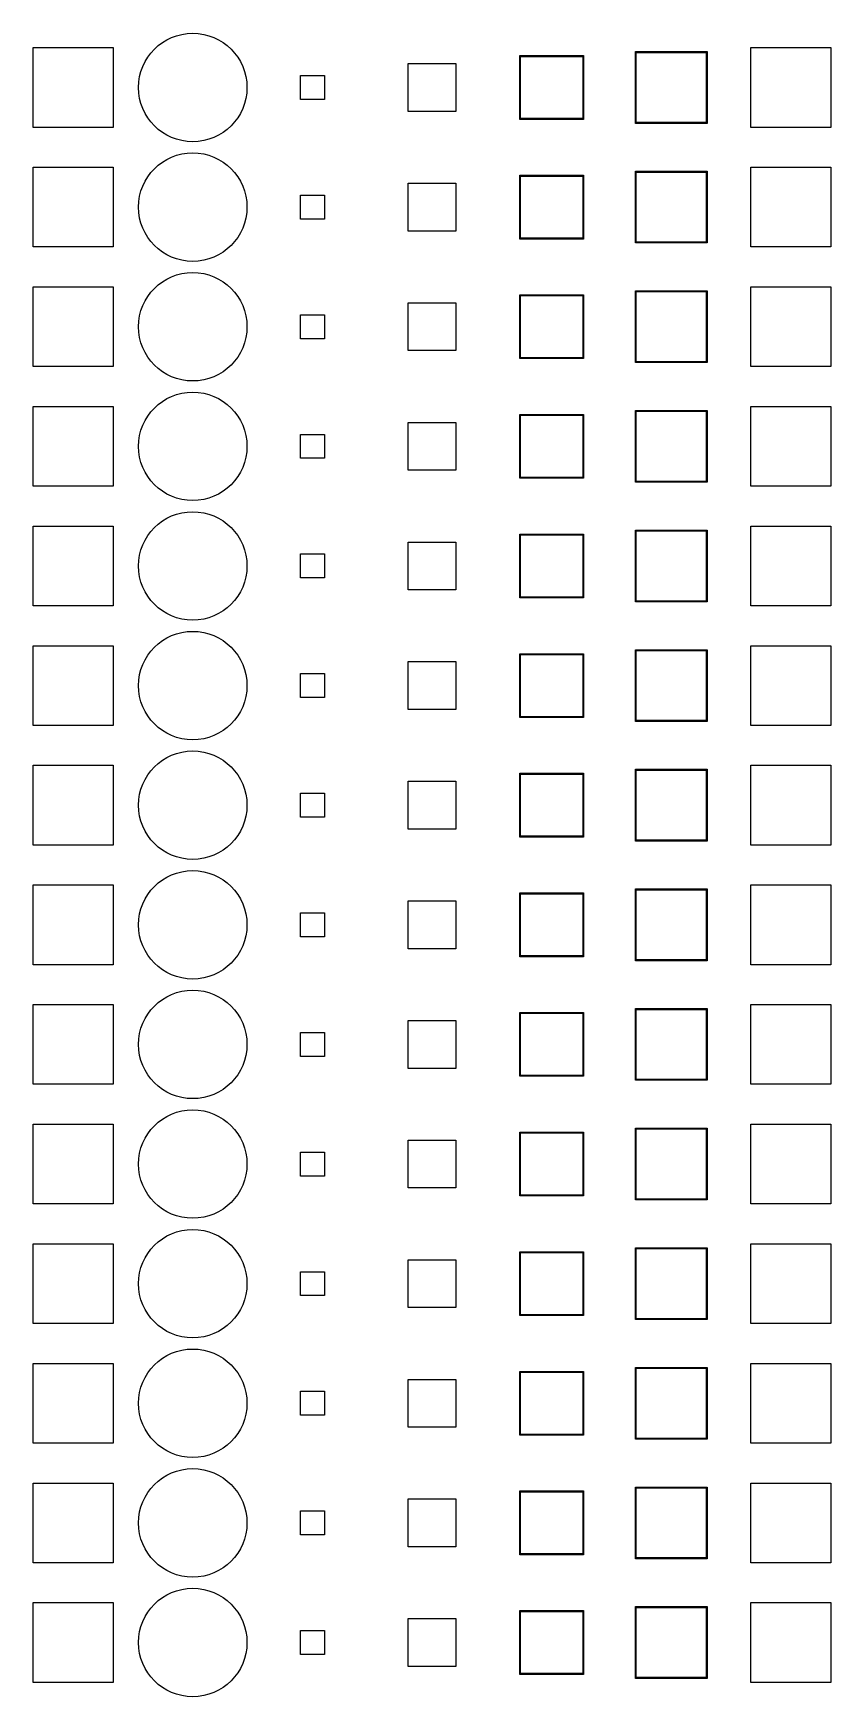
# Model space of a CAD drawing. Header units: millimetres. Extents: x -195 to 195, y -219 to 195.
# Drawn here: x -73.8 to -23.8, y -119.7 to -15.3 of the extents above; entities that cross this region are included whole.
import ezdxf

# ---------------------------------------------------------------- set-up
doc = ezdxf.new("R2010")
doc.units = ezdxf.units.MM
for name, color, linetype in [('DRILL', 6, 'Continuous'), ('M1', 1, 'Continuous'), ('M2', 30, 'Continuous'), ('M3', 5, 'Continuous'), ('M4', 3, 'Continuous')]:
    doc.layers.add(name, color=color, linetype=linetype)

msp = doc.modelspace()

# ---------------------------------------------------------------- linework, layer by layer
at = {"layer": 'DRILL'}
for centre in [(-63.75, -18.75), (-63.75, -26.25), (-63.75, -33.75), (-63.75, -41.25), (-63.75, -48.75), (-63.75, -56.25), (-63.75, -63.75), (-63.75, -71.25), (-63.75, -78.75), (-63.75, -86.25), (-63.75, -93.75), (-63.75, -101.25), (-63.75, -108.75), (-63.75, -116.25)]:
    msp.add_circle(centre, 3.4, dxfattribs=at)
at = {"layer": 'M1'}
for points in [[(-73.75, -16.25), (-68.75, -16.25), (-68.75, -21.25), (-73.75, -21.25)], [(-35.95, -16.55), (-31.55, -16.55), (-31.55, -20.95), (-35.95, -20.95)], [(-28.75, -16.25), (-23.75, -16.25), (-23.75, -21.25), (-28.75, -21.25)], [(-50.25, -17.25), (-47.25, -17.25), (-47.25, -20.25), (-50.25, -20.25)], [(-39.3, -16.8), (-39.3, -20.7), (-43.2, -20.7), (-43.2, -16.8)], [(-57, -18), (-55.5, -18), (-55.5, -19.5), (-57, -19.5)], [(-73.75, -23.75), (-68.75, -23.75), (-68.75, -28.75), (-73.75, -28.75)], [(-23.75, -23.75), (-23.75, -28.75), (-28.75, -28.75), (-28.75, -23.75)], [(-47.25, -24.75), (-47.25, -27.75), (-50.25, -27.75), (-50.25, -24.75)], [(-39.3, -24.3), (-39.3, -28.2), (-43.2, -28.2), (-43.2, -24.3)], [(-35.95, -24.05), (-31.55, -24.05), (-31.55, -28.45), (-35.95, -28.45)], [(-55.5, -25.5), (-55.5, -27), (-57, -27), (-57, -25.5)], [(-68.75, -31.25), (-68.75, -36.25), (-73.75, -36.25), (-73.75, -31.25)], [(-23.75, -31.25), (-23.75, -36.25), (-28.75, -36.25), (-28.75, -31.25)], [(-47.25, -32.25), (-47.25, -35.25), (-50.25, -35.25), (-50.25, -32.25)], [(-43.2, -31.8), (-39.3, -31.8), (-39.3, -35.7), (-43.2, -35.7)], [(-35.95, -31.55), (-31.55, -31.55), (-31.55, -35.95), (-35.95, -35.95)], [(-57, -33), (-55.5, -33), (-55.5, -34.5), (-57, -34.5)], [(-68.75, -38.75), (-68.75, -43.75), (-73.75, -43.75), (-73.75, -38.75)], [(-39.3, -39.3), (-39.3, -43.2), (-43.2, -43.2), (-43.2, -39.3)], [(-35.95, -39.05), (-31.55, -39.05), (-31.55, -43.45), (-35.95, -43.45)], [(-23.75, -38.75), (-23.75, -43.75), (-28.75, -43.75), (-28.75, -38.75)], [(-55.5, -40.5), (-55.5, -42), (-57, -42), (-57, -40.5)], [(-47.25, -39.75), (-47.25, -42.75), (-50.25, -42.75), (-50.25, -39.75)], [(-68.75, -46.25), (-68.75, -51.25), (-73.75, -51.25), (-73.75, -46.25)], [(-39.3, -46.8), (-39.3, -50.7), (-43.2, -50.7), (-43.2, -46.8)], [(-31.55, -46.55), (-31.55, -50.95), (-35.95, -50.95), (-35.95, -46.55)], [(-23.75, -46.25), (-23.75, -51.25), (-28.75, -51.25), (-28.75, -46.25)], [(-50.25, -47.25), (-47.25, -47.25), (-47.25, -50.25), (-50.25, -50.25)], [(-57, -48), (-55.5, -48), (-55.5, -49.5), (-57, -49.5)], [(-68.75, -53.75), (-68.75, -58.75), (-73.75, -58.75), (-73.75, -53.75)], [(-31.55, -54.05), (-31.55, -58.45), (-35.95, -58.45), (-35.95, -54.05)], [(-23.75, -53.75), (-23.75, -58.75), (-28.75, -58.75), (-28.75, -53.75)], [(-47.25, -54.75), (-47.25, -57.75), (-50.25, -57.75), (-50.25, -54.75)], [(-43.2, -54.3), (-39.3, -54.3), (-39.3, -58.2), (-43.2, -58.2)], [(-57, -55.5), (-55.5, -55.5), (-55.5, -57), (-57, -57)], [(-68.75, -61.25), (-68.75, -66.25), (-73.75, -66.25), (-73.75, -61.25)], [(-23.75, -61.25), (-23.75, -66.25), (-28.75, -66.25), (-28.75, -61.25)], [(-47.25, -62.25), (-47.25, -65.25), (-50.25, -65.25), (-50.25, -62.25)], [(-43.2, -61.8), (-39.3, -61.8), (-39.3, -65.7), (-43.2, -65.7)], [(-35.95, -61.55), (-31.55, -61.55), (-31.55, -65.95), (-35.95, -65.95)], [(-55.5, -63), (-55.5, -64.5), (-57, -64.5), (-57, -63)], [(-68.75, -68.75), (-68.75, -73.75), (-73.75, -73.75), (-73.75, -68.75)], [(-23.75, -68.75), (-23.75, -73.75), (-28.75, -73.75), (-28.75, -68.75)], [(-50.25, -69.75), (-47.25, -69.75), (-47.25, -72.75), (-50.25, -72.75)], [(-39.3, -69.3), (-39.3, -73.2), (-43.2, -73.2), (-43.2, -69.3)], [(-31.55, -69.05), (-31.55, -73.45), (-35.95, -73.45), (-35.95, -69.05)], [(-57, -70.5), (-55.5, -70.5), (-55.5, -72), (-57, -72)], [(-73.75, -76.25), (-68.75, -76.25), (-68.75, -81.25), (-73.75, -81.25)], [(-39.3, -76.8), (-39.3, -80.7), (-43.2, -80.7), (-43.2, -76.8)], [(-35.95, -76.55), (-31.55, -76.55), (-31.55, -80.95), (-35.95, -80.95)], [(-23.75, -76.25), (-23.75, -81.25), (-28.75, -81.25), (-28.75, -76.25)], [(-55.5, -78), (-55.5, -79.5), (-57, -79.5), (-57, -78)], [(-47.25, -77.25), (-47.25, -80.25), (-50.25, -80.25), (-50.25, -77.25)], [(-68.75, -83.75), (-68.75, -88.75), (-73.75, -88.75), (-73.75, -83.75)], [(-39.3, -84.3), (-39.3, -88.2), (-43.2, -88.2), (-43.2, -84.3)], [(-31.55, -84.05), (-31.55, -88.45), (-35.95, -88.45), (-35.95, -84.05)], [(-28.75, -83.75), (-23.75, -83.75), (-23.75, -88.75), (-28.75, -88.75)], [(-55.5, -85.5), (-55.5, -87), (-57, -87), (-57, -85.5)], [(-50.25, -84.75), (-47.25, -84.75), (-47.25, -87.75), (-50.25, -87.75)], [(-68.75, -91.25), (-68.75, -96.25), (-73.75, -96.25), (-73.75, -91.25)], [(-31.55, -91.55), (-31.55, -95.95), (-35.95, -95.95), (-35.95, -91.55)], [(-28.75, -91.25), (-23.75, -91.25), (-23.75, -96.25), (-28.75, -96.25)], [(-50.25, -92.25), (-47.25, -92.25), (-47.25, -95.25), (-50.25, -95.25)], [(-39.3, -91.8), (-39.3, -95.7), (-43.2, -95.7), (-43.2, -91.8)], [(-57, -93), (-55.5, -93), (-55.5, -94.5), (-57, -94.5)], [(-73.75, -98.75), (-68.75, -98.75), (-68.75, -103.75), (-73.75, -103.75)], [(-31.55, -99.05), (-31.55, -103.45), (-35.95, -103.45), (-35.95, -99.05)], [(-23.75, -98.75), (-23.75, -103.75), (-28.75, -103.75), (-28.75, -98.75)], [(-50.25, -99.75), (-47.25, -99.75), (-47.25, -102.75), (-50.25, -102.75)], [(-39.3, -99.3), (-39.3, -103.2), (-43.2, -103.2), (-43.2, -99.3)], [(-55.5, -100.5), (-55.5, -102), (-57, -102), (-57, -100.5)], [(-68.75, -106.25), (-68.75, -111.25), (-73.75, -111.25), (-73.75, -106.25)], [(-23.75, -106.25), (-23.75, -111.25), (-28.75, -111.25), (-28.75, -106.25)], [(-50.25, -107.25), (-47.25, -107.25), (-47.25, -110.25), (-50.25, -110.25)], [(-39.3, -106.8), (-39.3, -110.7), (-43.2, -110.7), (-43.2, -106.8)], [(-31.55, -106.55), (-31.55, -110.95), (-35.95, -110.95), (-35.95, -106.55)], [(-57, -108), (-55.5, -108), (-55.5, -109.5), (-57, -109.5)], [(-68.75, -113.75), (-68.75, -118.75), (-73.75, -118.75), (-73.75, -113.75)], [(-39.3, -114.3), (-39.3, -118.2), (-43.2, -118.2), (-43.2, -114.3)], [(-31.55, -114.05), (-31.55, -118.45), (-35.95, -118.45), (-35.95, -114.05)], [(-28.75, -113.75), (-23.75, -113.75), (-23.75, -118.75), (-28.75, -118.75)], [(-57, -115.5), (-55.5, -115.5), (-55.5, -117), (-57, -117)], [(-50.25, -114.75), (-47.25, -114.75), (-47.25, -117.75), (-50.25, -117.75)]]:
    msp.add_lwpolyline(points, close=True, dxfattribs=at)
at = {"layer": 'M2'}
for points in [[(-73.75, -16.25), (-68.75, -16.25), (-68.75, -21.25), (-73.75, -21.25)], [(-36, -16.5), (-31.5, -16.5), (-31.5, -21), (-36, -21)], [(-28.75, -16.25), (-23.75, -16.25), (-23.75, -21.25), (-28.75, -21.25)], [(-50.25, -17.25), (-47.25, -17.25), (-47.25, -20.25), (-50.25, -20.25)], [(-39.25, -16.75), (-39.25, -20.75), (-43.25, -20.75), (-43.25, -16.75)], [(-57, -18), (-55.5, -18), (-55.5, -19.5), (-57, -19.5)], [(-73.75, -23.75), (-68.75, -23.75), (-68.75, -28.75), (-73.75, -28.75)], [(-23.75, -23.75), (-23.75, -28.75), (-28.75, -28.75), (-28.75, -23.75)], [(-47.25, -24.75), (-47.25, -27.75), (-50.25, -27.75), (-50.25, -24.75)], [(-39.25, -24.25), (-39.25, -28.25), (-43.25, -28.25), (-43.25, -24.25)], [(-36, -24), (-31.5, -24), (-31.5, -28.5), (-36, -28.5)], [(-55.5, -25.5), (-55.5, -27), (-57, -27), (-57, -25.5)], [(-68.75, -31.25), (-68.75, -36.25), (-73.75, -36.25), (-73.75, -31.25)], [(-23.75, -31.25), (-23.75, -36.25), (-28.75, -36.25), (-28.75, -31.25)], [(-47.25, -32.25), (-47.25, -35.25), (-50.25, -35.25), (-50.25, -32.25)], [(-43.25, -31.75), (-39.25, -31.75), (-39.25, -35.75), (-43.25, -35.75)], [(-36, -31.5), (-31.5, -31.5), (-31.5, -36), (-36, -36)], [(-57, -33), (-55.5, -33), (-55.5, -34.5), (-57, -34.5)], [(-68.75, -38.75), (-68.75, -43.75), (-73.75, -43.75), (-73.75, -38.75)], [(-39.25, -39.25), (-39.25, -43.25), (-43.25, -43.25), (-43.25, -39.25)], [(-36, -39), (-31.5, -39), (-31.5, -43.5), (-36, -43.5)], [(-23.75, -38.75), (-23.75, -43.75), (-28.75, -43.75), (-28.75, -38.75)], [(-55.5, -40.5), (-55.5, -42), (-57, -42), (-57, -40.5)], [(-47.25, -39.75), (-47.25, -42.75), (-50.25, -42.75), (-50.25, -39.75)], [(-68.75, -46.25), (-68.75, -51.25), (-73.75, -51.25), (-73.75, -46.25)], [(-39.25, -46.75), (-39.25, -50.75), (-43.25, -50.75), (-43.25, -46.75)], [(-31.5, -46.5), (-31.5, -51), (-36, -51), (-36, -46.5)], [(-23.75, -46.25), (-23.75, -51.25), (-28.75, -51.25), (-28.75, -46.25)], [(-50.25, -47.25), (-47.25, -47.25), (-47.25, -50.25), (-50.25, -50.25)], [(-57, -48), (-55.5, -48), (-55.5, -49.5), (-57, -49.5)], [(-68.75, -53.75), (-68.75, -58.75), (-73.75, -58.75), (-73.75, -53.75)], [(-31.5, -54), (-31.5, -58.5), (-36, -58.5), (-36, -54)], [(-23.75, -53.75), (-23.75, -58.75), (-28.75, -58.75), (-28.75, -53.75)], [(-47.25, -54.75), (-47.25, -57.75), (-50.25, -57.75), (-50.25, -54.75)], [(-43.25, -54.25), (-39.25, -54.25), (-39.25, -58.25), (-43.25, -58.25)], [(-57, -55.5), (-55.5, -55.5), (-55.5, -57), (-57, -57)], [(-68.75, -61.25), (-68.75, -66.25), (-73.75, -66.25), (-73.75, -61.25)], [(-36, -61.5), (-31.5, -61.5), (-31.5, -66), (-36, -66)], [(-23.75, -61.25), (-23.75, -66.25), (-28.75, -66.25), (-28.75, -61.25)], [(-47.25, -62.25), (-47.25, -65.25), (-50.25, -65.25), (-50.25, -62.25)], [(-43.25, -61.75), (-39.25, -61.75), (-39.25, -65.75), (-43.25, -65.75)], [(-55.5, -63), (-55.5, -64.5), (-57, -64.5), (-57, -63)], [(-68.75, -68.75), (-68.75, -73.75), (-73.75, -73.75), (-73.75, -68.75)], [(-23.75, -68.75), (-23.75, -73.75), (-28.75, -73.75), (-28.75, -68.75)], [(-50.25, -69.75), (-47.25, -69.75), (-47.25, -72.75), (-50.25, -72.75)], [(-39.25, -69.25), (-39.25, -73.25), (-43.25, -73.25), (-43.25, -69.25)], [(-31.5, -69), (-31.5, -73.5), (-36, -73.5), (-36, -69)], [(-57, -70.5), (-55.5, -70.5), (-55.5, -72), (-57, -72)], [(-73.75, -76.25), (-68.75, -76.25), (-68.75, -81.25), (-73.75, -81.25)], [(-39.25, -76.75), (-39.25, -80.75), (-43.25, -80.75), (-43.25, -76.75)], [(-36, -76.5), (-31.5, -76.5), (-31.5, -81), (-36, -81)], [(-23.75, -76.25), (-23.75, -81.25), (-28.75, -81.25), (-28.75, -76.25)], [(-55.5, -78), (-55.5, -79.5), (-57, -79.5), (-57, -78)], [(-47.25, -77.25), (-47.25, -80.25), (-50.25, -80.25), (-50.25, -77.25)], [(-68.75, -83.75), (-68.75, -88.75), (-73.75, -88.75), (-73.75, -83.75)], [(-39.25, -84.25), (-39.25, -88.25), (-43.25, -88.25), (-43.25, -84.25)], [(-31.5, -84), (-31.5, -88.5), (-36, -88.5), (-36, -84)], [(-28.75, -83.75), (-23.75, -83.75), (-23.75, -88.75), (-28.75, -88.75)], [(-55.5, -85.5), (-55.5, -87), (-57, -87), (-57, -85.5)], [(-50.25, -84.75), (-47.25, -84.75), (-47.25, -87.75), (-50.25, -87.75)], [(-68.75, -91.25), (-68.75, -96.25), (-73.75, -96.25), (-73.75, -91.25)], [(-39.25, -91.75), (-39.25, -95.75), (-43.25, -95.75), (-43.25, -91.75)], [(-31.5, -91.5), (-31.5, -96), (-36, -96), (-36, -91.5)], [(-28.75, -91.25), (-23.75, -91.25), (-23.75, -96.25), (-28.75, -96.25)], [(-50.25, -92.25), (-47.25, -92.25), (-47.25, -95.25), (-50.25, -95.25)], [(-57, -93), (-55.5, -93), (-55.5, -94.5), (-57, -94.5)], [(-73.75, -98.75), (-68.75, -98.75), (-68.75, -103.75), (-73.75, -103.75)], [(-31.5, -99), (-31.5, -103.5), (-36, -103.5), (-36, -99)], [(-23.75, -98.75), (-23.75, -103.75), (-28.75, -103.75), (-28.75, -98.75)], [(-50.25, -99.75), (-47.25, -99.75), (-47.25, -102.75), (-50.25, -102.75)], [(-39.25, -99.25), (-39.25, -103.25), (-43.25, -103.25), (-43.25, -99.25)], [(-55.5, -100.5), (-55.5, -102), (-57, -102), (-57, -100.5)], [(-68.75, -106.25), (-68.75, -111.25), (-73.75, -111.25), (-73.75, -106.25)], [(-23.75, -106.25), (-23.75, -111.25), (-28.75, -111.25), (-28.75, -106.25)], [(-50.25, -107.25), (-47.25, -107.25), (-47.25, -110.25), (-50.25, -110.25)], [(-39.25, -106.75), (-39.25, -110.75), (-43.25, -110.75), (-43.25, -106.75)], [(-31.5, -106.5), (-31.5, -111), (-36, -111), (-36, -106.5)], [(-57, -108), (-55.5, -108), (-55.5, -109.5), (-57, -109.5)], [(-68.75, -113.75), (-68.75, -118.75), (-73.75, -118.75), (-73.75, -113.75)], [(-39.25, -114.25), (-39.25, -118.25), (-43.25, -118.25), (-43.25, -114.25)], [(-31.5, -114), (-31.5, -118.5), (-36, -118.5), (-36, -114)], [(-28.75, -113.75), (-23.75, -113.75), (-23.75, -118.75), (-28.75, -118.75)], [(-57, -115.5), (-55.5, -115.5), (-55.5, -117), (-57, -117)], [(-50.25, -114.75), (-47.25, -114.75), (-47.25, -117.75), (-50.25, -117.75)]]:
    msp.add_lwpolyline(points, close=True, dxfattribs=at)
at = {"layer": 'M3'}
for points in [[(-73.75, -16.25), (-68.75, -16.25), (-68.75, -21.25), (-73.75, -21.25)], [(-35.95, -16.55), (-31.55, -16.55), (-31.55, -20.95), (-35.95, -20.95)], [(-28.75, -16.25), (-23.75, -16.25), (-23.75, -21.25), (-28.75, -21.25)], [(-50.25, -17.25), (-47.25, -17.25), (-47.25, -20.25), (-50.25, -20.25)], [(-39.3, -16.8), (-39.3, -20.7), (-43.2, -20.7), (-43.2, -16.8)], [(-57, -18), (-55.5, -18), (-55.5, -19.5), (-57, -19.5)], [(-73.75, -23.75), (-68.75, -23.75), (-68.75, -28.75), (-73.75, -28.75)], [(-23.75, -23.75), (-23.75, -28.75), (-28.75, -28.75), (-28.75, -23.75)], [(-47.25, -24.75), (-47.25, -27.75), (-50.25, -27.75), (-50.25, -24.75)], [(-39.3, -24.3), (-39.3, -28.2), (-43.2, -28.2), (-43.2, -24.3)], [(-35.95, -24.05), (-31.55, -24.05), (-31.55, -28.45), (-35.95, -28.45)], [(-55.5, -25.5), (-55.5, -27), (-57, -27), (-57, -25.5)], [(-68.75, -31.25), (-68.75, -36.25), (-73.75, -36.25), (-73.75, -31.25)], [(-23.75, -31.25), (-23.75, -36.25), (-28.75, -36.25), (-28.75, -31.25)], [(-47.25, -32.25), (-47.25, -35.25), (-50.25, -35.25), (-50.25, -32.25)], [(-43.2, -31.8), (-39.3, -31.8), (-39.3, -35.7), (-43.2, -35.7)], [(-35.95, -31.55), (-31.55, -31.55), (-31.55, -35.95), (-35.95, -35.95)], [(-57, -33), (-55.5, -33), (-55.5, -34.5), (-57, -34.5)], [(-68.75, -38.75), (-68.75, -43.75), (-73.75, -43.75), (-73.75, -38.75)], [(-39.3, -39.3), (-39.3, -43.2), (-43.2, -43.2), (-43.2, -39.3)], [(-35.95, -39.05), (-31.55, -39.05), (-31.55, -43.45), (-35.95, -43.45)], [(-23.75, -38.75), (-23.75, -43.75), (-28.75, -43.75), (-28.75, -38.75)], [(-55.5, -40.5), (-55.5, -42), (-57, -42), (-57, -40.5)], [(-47.25, -39.75), (-47.25, -42.75), (-50.25, -42.75), (-50.25, -39.75)], [(-68.75, -46.25), (-68.75, -51.25), (-73.75, -51.25), (-73.75, -46.25)], [(-39.3, -46.8), (-39.3, -50.7), (-43.2, -50.7), (-43.2, -46.8)], [(-31.55, -46.55), (-31.55, -50.95), (-35.95, -50.95), (-35.95, -46.55)], [(-23.75, -46.25), (-23.75, -51.25), (-28.75, -51.25), (-28.75, -46.25)], [(-50.25, -47.25), (-47.25, -47.25), (-47.25, -50.25), (-50.25, -50.25)], [(-57, -48), (-55.5, -48), (-55.5, -49.5), (-57, -49.5)], [(-68.75, -53.75), (-68.75, -58.75), (-73.75, -58.75), (-73.75, -53.75)], [(-31.55, -54.05), (-31.55, -58.45), (-35.95, -58.45), (-35.95, -54.05)], [(-23.75, -53.75), (-23.75, -58.75), (-28.75, -58.75), (-28.75, -53.75)], [(-47.25, -54.75), (-47.25, -57.75), (-50.25, -57.75), (-50.25, -54.75)], [(-43.2, -54.3), (-39.3, -54.3), (-39.3, -58.2), (-43.2, -58.2)], [(-57, -55.5), (-55.5, -55.5), (-55.5, -57), (-57, -57)], [(-68.75, -61.25), (-68.75, -66.25), (-73.75, -66.25), (-73.75, -61.25)], [(-23.75, -61.25), (-23.75, -66.25), (-28.75, -66.25), (-28.75, -61.25)], [(-47.25, -62.25), (-47.25, -65.25), (-50.25, -65.25), (-50.25, -62.25)], [(-43.2, -61.8), (-39.3, -61.8), (-39.3, -65.7), (-43.2, -65.7)], [(-35.95, -61.55), (-31.55, -61.55), (-31.55, -65.95), (-35.95, -65.95)], [(-55.5, -63), (-55.5, -64.5), (-57, -64.5), (-57, -63)], [(-68.75, -68.75), (-68.75, -73.75), (-73.75, -73.75), (-73.75, -68.75)], [(-23.75, -68.75), (-23.75, -73.75), (-28.75, -73.75), (-28.75, -68.75)], [(-50.25, -69.75), (-47.25, -69.75), (-47.25, -72.75), (-50.25, -72.75)], [(-39.3, -69.3), (-39.3, -73.2), (-43.2, -73.2), (-43.2, -69.3)], [(-31.55, -69.05), (-31.55, -73.45), (-35.95, -73.45), (-35.95, -69.05)], [(-57, -70.5), (-55.5, -70.5), (-55.5, -72), (-57, -72)], [(-73.75, -76.25), (-68.75, -76.25), (-68.75, -81.25), (-73.75, -81.25)], [(-39.3, -76.8), (-39.3, -80.7), (-43.2, -80.7), (-43.2, -76.8)], [(-35.95, -76.55), (-31.55, -76.55), (-31.55, -80.95), (-35.95, -80.95)], [(-23.75, -76.25), (-23.75, -81.25), (-28.75, -81.25), (-28.75, -76.25)], [(-55.5, -78), (-55.5, -79.5), (-57, -79.5), (-57, -78)], [(-47.25, -77.25), (-47.25, -80.25), (-50.25, -80.25), (-50.25, -77.25)], [(-68.75, -83.75), (-68.75, -88.75), (-73.75, -88.75), (-73.75, -83.75)], [(-39.3, -84.3), (-39.3, -88.2), (-43.2, -88.2), (-43.2, -84.3)], [(-31.55, -84.05), (-31.55, -88.45), (-35.95, -88.45), (-35.95, -84.05)], [(-28.75, -83.75), (-23.75, -83.75), (-23.75, -88.75), (-28.75, -88.75)], [(-55.5, -85.5), (-55.5, -87), (-57, -87), (-57, -85.5)], [(-50.25, -84.75), (-47.25, -84.75), (-47.25, -87.75), (-50.25, -87.75)], [(-68.75, -91.25), (-68.75, -96.25), (-73.75, -96.25), (-73.75, -91.25)], [(-31.55, -91.55), (-31.55, -95.95), (-35.95, -95.95), (-35.95, -91.55)], [(-28.75, -91.25), (-23.75, -91.25), (-23.75, -96.25), (-28.75, -96.25)], [(-50.25, -92.25), (-47.25, -92.25), (-47.25, -95.25), (-50.25, -95.25)], [(-39.3, -91.8), (-39.3, -95.7), (-43.2, -95.7), (-43.2, -91.8)], [(-57, -93), (-55.5, -93), (-55.5, -94.5), (-57, -94.5)], [(-73.75, -98.75), (-68.75, -98.75), (-68.75, -103.75), (-73.75, -103.75)], [(-31.55, -99.05), (-31.55, -103.45), (-35.95, -103.45), (-35.95, -99.05)], [(-23.75, -98.75), (-23.75, -103.75), (-28.75, -103.75), (-28.75, -98.75)], [(-50.25, -99.75), (-47.25, -99.75), (-47.25, -102.75), (-50.25, -102.75)], [(-39.3, -99.3), (-39.3, -103.2), (-43.2, -103.2), (-43.2, -99.3)], [(-55.5, -100.5), (-55.5, -102), (-57, -102), (-57, -100.5)], [(-68.75, -106.25), (-68.75, -111.25), (-73.75, -111.25), (-73.75, -106.25)], [(-23.75, -106.25), (-23.75, -111.25), (-28.75, -111.25), (-28.75, -106.25)], [(-50.25, -107.25), (-47.25, -107.25), (-47.25, -110.25), (-50.25, -110.25)], [(-39.3, -106.8), (-39.3, -110.7), (-43.2, -110.7), (-43.2, -106.8)], [(-31.55, -106.55), (-31.55, -110.95), (-35.95, -110.95), (-35.95, -106.55)], [(-57, -108), (-55.5, -108), (-55.5, -109.5), (-57, -109.5)], [(-68.75, -113.75), (-68.75, -118.75), (-73.75, -118.75), (-73.75, -113.75)], [(-39.3, -114.3), (-39.3, -118.2), (-43.2, -118.2), (-43.2, -114.3)], [(-31.55, -114.05), (-31.55, -118.45), (-35.95, -118.45), (-35.95, -114.05)], [(-28.75, -113.75), (-23.75, -113.75), (-23.75, -118.75), (-28.75, -118.75)], [(-57, -115.5), (-55.5, -115.5), (-55.5, -117), (-57, -117)], [(-50.25, -114.75), (-47.25, -114.75), (-47.25, -117.75), (-50.25, -117.75)]]:
    msp.add_lwpolyline(points, close=True, dxfattribs=at)
at = {"layer": 'M4'}
for points in [[(-73.75, -16.25), (-68.75, -16.25), (-68.75, -21.25), (-73.75, -21.25)], [(-36, -16.5), (-31.5, -16.5), (-31.5, -21), (-36, -21)], [(-28.75, -16.25), (-23.75, -16.25), (-23.75, -21.25), (-28.75, -21.25)], [(-50.25, -17.25), (-47.25, -17.25), (-47.25, -20.25), (-50.25, -20.25)], [(-39.25, -16.75), (-39.25, -20.75), (-43.25, -20.75), (-43.25, -16.75)], [(-57, -18), (-55.5, -18), (-55.5, -19.5), (-57, -19.5)], [(-73.75, -23.75), (-68.75, -23.75), (-68.75, -28.75), (-73.75, -28.75)], [(-23.75, -23.75), (-23.75, -28.75), (-28.75, -28.75), (-28.75, -23.75)], [(-47.25, -24.75), (-47.25, -27.75), (-50.25, -27.75), (-50.25, -24.75)], [(-39.25, -24.25), (-39.25, -28.25), (-43.25, -28.25), (-43.25, -24.25)], [(-36, -24), (-31.5, -24), (-31.5, -28.5), (-36, -28.5)], [(-55.5, -25.5), (-55.5, -27), (-57, -27), (-57, -25.5)], [(-68.75, -31.25), (-68.75, -36.25), (-73.75, -36.25), (-73.75, -31.25)], [(-23.75, -31.25), (-23.75, -36.25), (-28.75, -36.25), (-28.75, -31.25)], [(-47.25, -32.25), (-47.25, -35.25), (-50.25, -35.25), (-50.25, -32.25)], [(-43.25, -31.75), (-39.25, -31.75), (-39.25, -35.75), (-43.25, -35.75)], [(-36, -31.5), (-31.5, -31.5), (-31.5, -36), (-36, -36)], [(-57, -33), (-55.5, -33), (-55.5, -34.5), (-57, -34.5)], [(-68.75, -38.75), (-68.75, -43.75), (-73.75, -43.75), (-73.75, -38.75)], [(-39.25, -39.25), (-39.25, -43.25), (-43.25, -43.25), (-43.25, -39.25)], [(-36, -39), (-31.5, -39), (-31.5, -43.5), (-36, -43.5)], [(-23.75, -38.75), (-23.75, -43.75), (-28.75, -43.75), (-28.75, -38.75)], [(-55.5, -40.5), (-55.5, -42), (-57, -42), (-57, -40.5)], [(-47.25, -39.75), (-47.25, -42.75), (-50.25, -42.75), (-50.25, -39.75)], [(-68.75, -46.25), (-68.75, -51.25), (-73.75, -51.25), (-73.75, -46.25)], [(-39.25, -46.75), (-39.25, -50.75), (-43.25, -50.75), (-43.25, -46.75)], [(-31.5, -46.5), (-31.5, -51), (-36, -51), (-36, -46.5)], [(-23.75, -46.25), (-23.75, -51.25), (-28.75, -51.25), (-28.75, -46.25)], [(-50.25, -47.25), (-47.25, -47.25), (-47.25, -50.25), (-50.25, -50.25)], [(-57, -48), (-55.5, -48), (-55.5, -49.5), (-57, -49.5)], [(-68.75, -53.75), (-68.75, -58.75), (-73.75, -58.75), (-73.75, -53.75)], [(-31.5, -54), (-31.5, -58.5), (-36, -58.5), (-36, -54)], [(-23.75, -53.75), (-23.75, -58.75), (-28.75, -58.75), (-28.75, -53.75)], [(-47.25, -54.75), (-47.25, -57.75), (-50.25, -57.75), (-50.25, -54.75)], [(-43.25, -54.25), (-39.25, -54.25), (-39.25, -58.25), (-43.25, -58.25)], [(-57, -55.5), (-55.5, -55.5), (-55.5, -57), (-57, -57)], [(-68.75, -61.25), (-68.75, -66.25), (-73.75, -66.25), (-73.75, -61.25)], [(-36, -61.5), (-31.5, -61.5), (-31.5, -66), (-36, -66)], [(-23.75, -61.25), (-23.75, -66.25), (-28.75, -66.25), (-28.75, -61.25)], [(-47.25, -62.25), (-47.25, -65.25), (-50.25, -65.25), (-50.25, -62.25)], [(-43.25, -61.75), (-39.25, -61.75), (-39.25, -65.75), (-43.25, -65.75)], [(-55.5, -63), (-55.5, -64.5), (-57, -64.5), (-57, -63)], [(-68.75, -68.75), (-68.75, -73.75), (-73.75, -73.75), (-73.75, -68.75)], [(-23.75, -68.75), (-23.75, -73.75), (-28.75, -73.75), (-28.75, -68.75)], [(-50.25, -69.75), (-47.25, -69.75), (-47.25, -72.75), (-50.25, -72.75)], [(-39.25, -69.25), (-39.25, -73.25), (-43.25, -73.25), (-43.25, -69.25)], [(-31.5, -69), (-31.5, -73.5), (-36, -73.5), (-36, -69)], [(-57, -70.5), (-55.5, -70.5), (-55.5, -72), (-57, -72)], [(-73.75, -76.25), (-68.75, -76.25), (-68.75, -81.25), (-73.75, -81.25)], [(-39.25, -76.75), (-39.25, -80.75), (-43.25, -80.75), (-43.25, -76.75)], [(-36, -76.5), (-31.5, -76.5), (-31.5, -81), (-36, -81)], [(-23.75, -76.25), (-23.75, -81.25), (-28.75, -81.25), (-28.75, -76.25)], [(-55.5, -78), (-55.5, -79.5), (-57, -79.5), (-57, -78)], [(-47.25, -77.25), (-47.25, -80.25), (-50.25, -80.25), (-50.25, -77.25)], [(-68.75, -83.75), (-68.75, -88.75), (-73.75, -88.75), (-73.75, -83.75)], [(-39.25, -84.25), (-39.25, -88.25), (-43.25, -88.25), (-43.25, -84.25)], [(-31.5, -84), (-31.5, -88.5), (-36, -88.5), (-36, -84)], [(-28.75, -83.75), (-23.75, -83.75), (-23.75, -88.75), (-28.75, -88.75)], [(-55.5, -85.5), (-55.5, -87), (-57, -87), (-57, -85.5)], [(-50.25, -84.75), (-47.25, -84.75), (-47.25, -87.75), (-50.25, -87.75)], [(-68.75, -91.25), (-68.75, -96.25), (-73.75, -96.25), (-73.75, -91.25)], [(-39.25, -91.75), (-39.25, -95.75), (-43.25, -95.75), (-43.25, -91.75)], [(-31.5, -91.5), (-31.5, -96), (-36, -96), (-36, -91.5)], [(-28.75, -91.25), (-23.75, -91.25), (-23.75, -96.25), (-28.75, -96.25)], [(-50.25, -92.25), (-47.25, -92.25), (-47.25, -95.25), (-50.25, -95.25)], [(-57, -93), (-55.5, -93), (-55.5, -94.5), (-57, -94.5)], [(-73.75, -98.75), (-68.75, -98.75), (-68.75, -103.75), (-73.75, -103.75)], [(-31.5, -99), (-31.5, -103.5), (-36, -103.5), (-36, -99)], [(-23.75, -98.75), (-23.75, -103.75), (-28.75, -103.75), (-28.75, -98.75)], [(-50.25, -99.75), (-47.25, -99.75), (-47.25, -102.75), (-50.25, -102.75)], [(-39.25, -99.25), (-39.25, -103.25), (-43.25, -103.25), (-43.25, -99.25)], [(-55.5, -100.5), (-55.5, -102), (-57, -102), (-57, -100.5)], [(-68.75, -106.25), (-68.75, -111.25), (-73.75, -111.25), (-73.75, -106.25)], [(-23.75, -106.25), (-23.75, -111.25), (-28.75, -111.25), (-28.75, -106.25)], [(-50.25, -107.25), (-47.25, -107.25), (-47.25, -110.25), (-50.25, -110.25)], [(-39.25, -106.75), (-39.25, -110.75), (-43.25, -110.75), (-43.25, -106.75)], [(-31.5, -106.5), (-31.5, -111), (-36, -111), (-36, -106.5)], [(-57, -108), (-55.5, -108), (-55.5, -109.5), (-57, -109.5)], [(-68.75, -113.75), (-68.75, -118.75), (-73.75, -118.75), (-73.75, -113.75)], [(-39.25, -114.25), (-39.25, -118.25), (-43.25, -118.25), (-43.25, -114.25)], [(-31.5, -114), (-31.5, -118.5), (-36, -118.5), (-36, -114)], [(-28.75, -113.75), (-23.75, -113.75), (-23.75, -118.75), (-28.75, -118.75)], [(-57, -115.5), (-55.5, -115.5), (-55.5, -117), (-57, -117)], [(-50.25, -114.75), (-47.25, -114.75), (-47.25, -117.75), (-50.25, -117.75)]]:
    msp.add_lwpolyline(points, close=True, dxfattribs=at)

doc.saveas('drawing.dxf')
